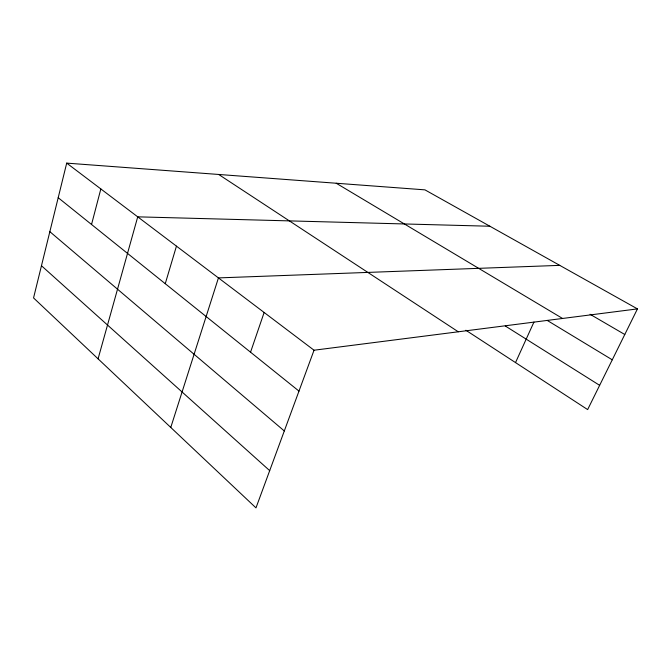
<?xml version="1.0" encoding="UTF-8"?>
<svg xmlns="http://www.w3.org/2000/svg" width="671" height="671" viewBox="0 0 671 671"><rect width="100%" height="100%" fill="white"/><g stroke="black" fill="none" stroke-linecap="round" stroke-linejoin="round"><path stroke-width="1.01" d="M637.45 308.895L424.953 189.859L66.706 163.12L33.55 297.932L255.978 507.88L314.036 350.22L637.45 308.895L587.645 409.595L465.875 330.241M91.541 224.483L100.843 188.945M98.075 358.834L137.723 216.842L489.88 226.236M165.259 283.69L176.448 246.14M170.769 427.452L218.444 277.903L559.731 265.364M250.543 352.2L264.139 312.468M515.521 362.6L533.948 322.063M590.061 314.271L624.785 334.51M336.221 183.233L562.558 318.465M547.175 320.394L612.271 359.815M505.297 325.997L599.648 385.339M218.687 174.468L458.276 331.793M66.706 163.12L314.036 350.22M58.201 197.71L298.981 391.101M49.847 231.671L284.303 430.958M41.468 265.741L269.692 470.639"/></g></svg>
